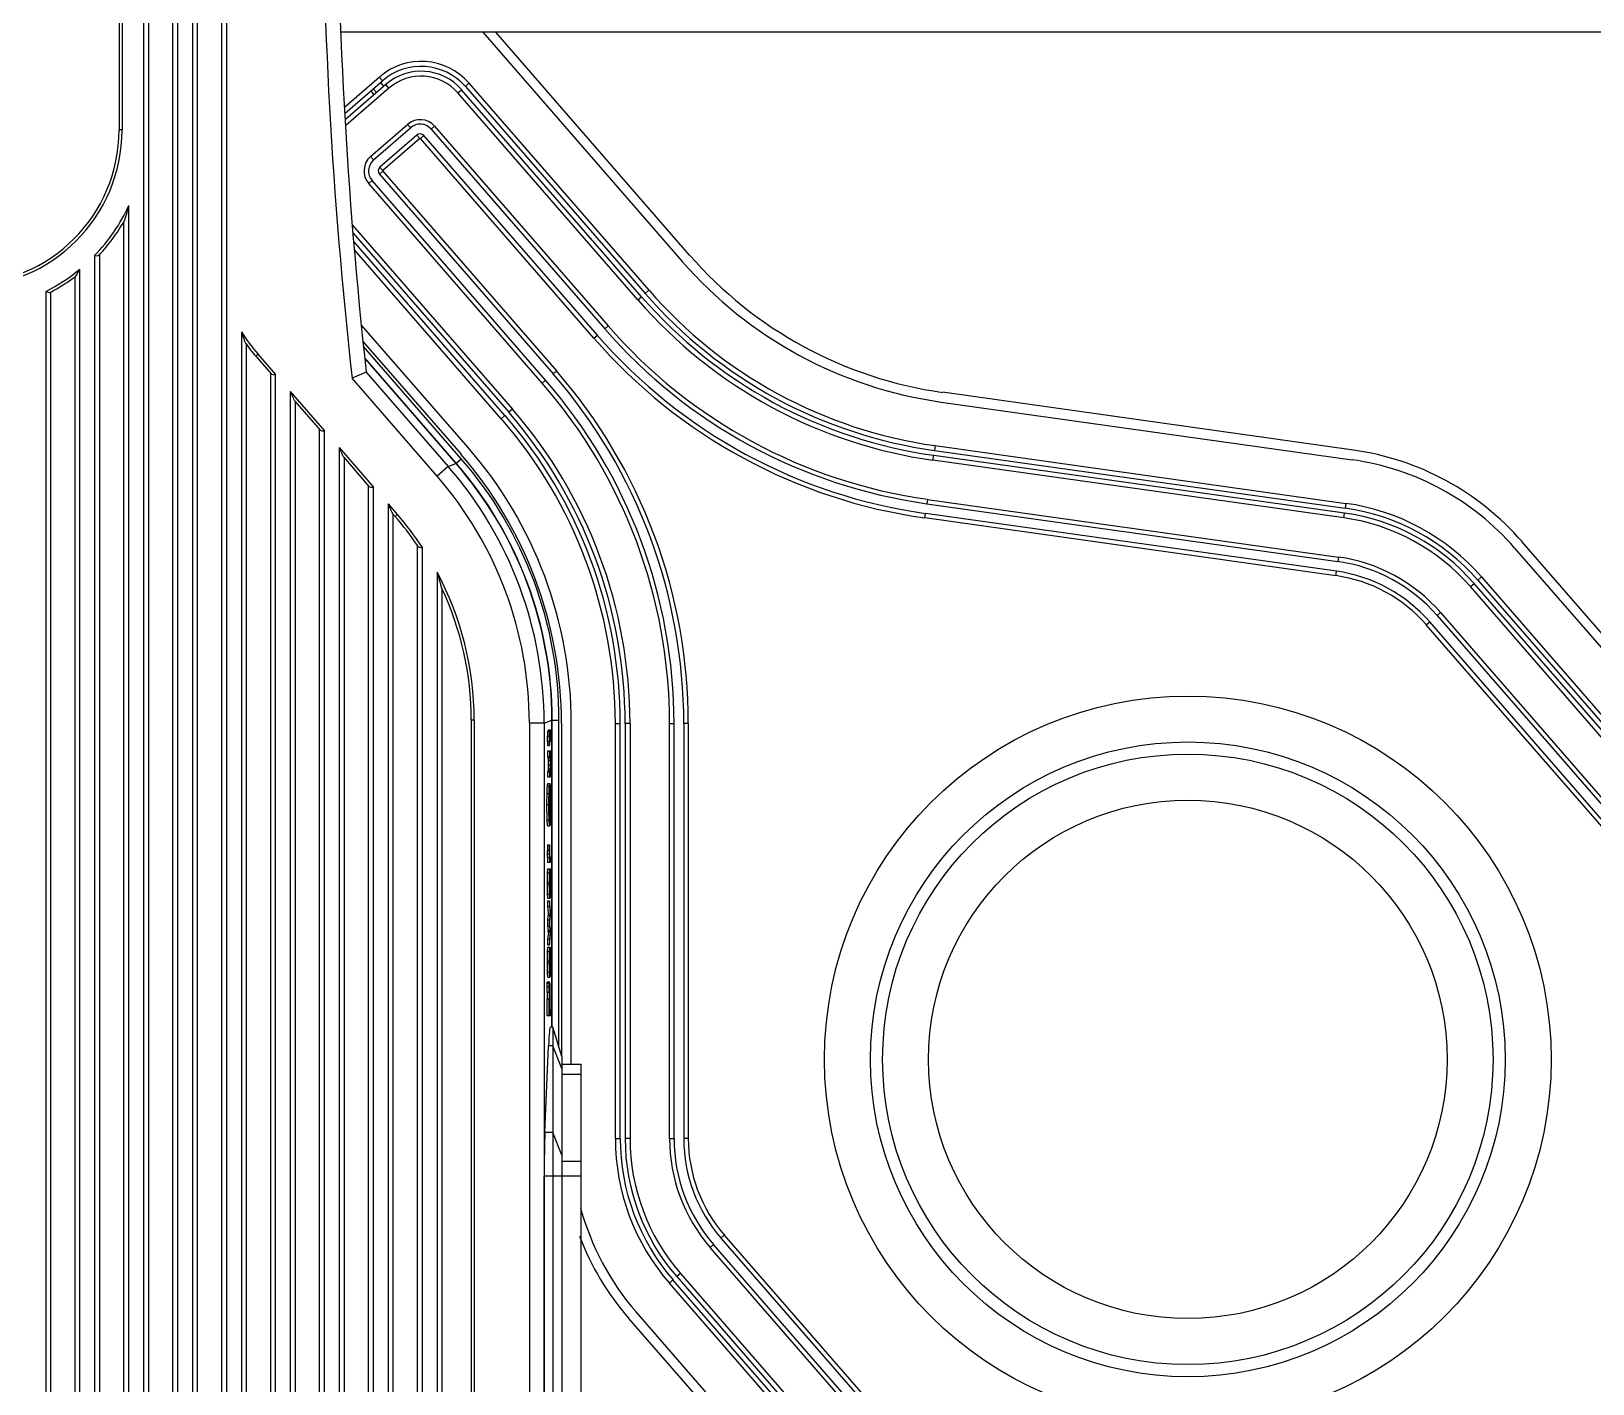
# Model space of a CAD drawing. Header units: millimetres. Extents: x -1070 to 42146, y 1440 to 12921.
# Drawn here: x 31932.6 to 32092.3, y 5170 to 5308.3 of the extents above; entities that cross this region are included whole.
import ezdxf

# ---------------------------------------------------------------- set-up
doc = ezdxf.new("R2010")
doc.units = ezdxf.units.MM
for name, color, linetype in [('DW-PLUS-PEIDIANHE实线CONTINUOUS', 7, 'Continuous'), ('DW-PLUS-XIANGTI实线CONTINUOUS', 7, 'Continuous'), ('MOUZU_COVER实线CONTINUOUS', 7, 'Continuous'), ('POWER-M_2实线CONTINUOUS', 7, 'Continuous')]:
    doc.layers.add(name, color=color, linetype=linetype)

# ---------------------------------------------------------------- blocks, each defined once
blk = doc.blocks.new('HJRTY45UYJDFGD')
at = {"layer": 'DW-PLUS-PEIDIANHE实线CONTINUOUS', "color": 251}
for p, q in [((18.25, 798.72), (18.25, 201.08)), ((18.75, 798.13), (18.75, 201.67)), ((21.25, 202.71), (21.25, 797.09)), ((21.75, 202.54), (21.75, 797.26)), ((23.25, 796.54), (23.25, 203.26)), ((23.75, 795.88), (23.75, 203.92)), ((26.25, 205.3), (26.25, 794.5)), ((26.75, 205.18), (26.75, 794.62)), ((15.75, 529.9), (15.75, 469.9)), ((16.05, 529.9), (16.05, 469.9)), ((16.05, 469.9), (15.75, 469.9)), ((16.75, 200.54), (16.75, 462.16)), ((16.25, 200.77), (16.25, 460.55)), ((13.25, 457.06), (13.25, 199.49)), ((13.75, 457.15), (13.75, 200.01)), ((11.75, 199.11), (11.75, 455.68)), ((8.25, 453.4), (8.25, 198.43)), ((11.25, 199.39), (11.25, 454.9)), ((8.75, 453.32), (8.75, 198.9)), ((28.25, 449.28), (28.25, 206.11)), ((28.75, 448), (28.75, 206.87)), ((29.95, 446.97), (29.73, 446.78)), ((29.95, 446.97), (31.75, 444.9)), ((29.73, 446.78), (31.29, 444.97)), ((40.86, 446.54), (50.19, 435.8)), ((31.25, 208.65), (31.25, 445.02)), ((31.75, 208.58), (31.75, 444.9)), ((41.01, 445.15), (39.57, 444.52)), ((48.26, 434.52), (39.57, 444.52)), ((41.01, 445.15), (49.39, 435.5)), ((33.25, 443.18), (36.75, 439.15)), ((33.25, 443.18), (33.25, 209.78)), ((33.71, 442.19), (36.29, 439.22)), ((33.75, 442.15), (33.75, 210.67)), ((36.25, 212.97), (36.25, 439.27)), ((36.75, 212.97), (36.75, 439.15)), ((38.25, 437.43), (41.75, 433.4)), ((38.25, 437.43), (38.25, 214.53)), ((38.71, 436.44), (41.29, 433.47)), ((38.75, 436.39), (38.75, 215.6)), ((49.39, 435.5), (50.19, 435.8)), ((49.39, 435.5), (48.26, 434.52)), ((41.25, 218.65), (41.25, 433.52)), ((41.75, 218.75), (41.75, 433.4)), ((43.25, 431.67), (44.19, 430.59)), ((43.25, 431.67), (43.25, 220.88)), ((43.71, 430.69), (43.97, 430.39)), ((43.75, 430.64), (43.75, 222.26)), ((44.19, 430.59), (43.97, 430.39)), ((46.25, 226.68), (46.25, 427.43)), ((46.75, 226.96), (46.75, 427.22)), ((48.25, 424.71), (48.25, 230.32)), ((48.75, 423.04), (48.75, 232.54)), ((52.05, 409.58), (51.75, 409.58)), ((51.75, 409.58), (51.75, 249.9)), ((52.05, 409.58), (52.05, 249.86)), ((59.19, 409.28), (57.7, 409.28)), ((57.7, 409.28), (57.7, 289.9)), ((59.19, 409.28), (60, 409.58)), ((59.19, 409.28), (59.19, 289.9)), ((60, 378.2), (60, 409.6)), ((59.5, 407.93), (59.74, 407.93)), ((59.5, 407.93), (59.51, 407.38)), ((59.51, 407.38), (59.74, 407.38)), ((59.54, 408.49), (59.83, 408.49)), ((59.54, 408.49), (59.54, 407.93)), ((59.54, 407.38), (59.54, 406.98)), ((59.65, 408.57), (59.63, 408.49)), ((59.65, 408.57), (59.85, 408.57)), ((59.7, 407.93), (59.71, 407.38)), ((59.74, 408.49), (59.74, 407.93)), ((59.74, 407.38), (59.74, 406.98)), ((59.75, 407.93), (59.75, 408.49)), ((59.75, 408.24), (59.83, 408.24)), ((59.75, 408.05), (59.83, 408.05)), ((59.75, 407.96), (59.83, 407.96)), ((59.82, 407.93), (59.75, 407.93)), ((59.75, 407.38), (59.82, 407.38)), ((59.75, 406.98), (59.75, 407.38)), ((59.85, 408.57), (59.83, 408.49)), ((59.83, 407.96), (59.83, 407.98)), ((59.54, 406.98), (59.75, 406.98)), ((59.54, 406.42), (59.85, 406.42)), ((59.54, 406.42), (59.54, 405.86)), ((59.54, 405.86), (59.8, 405.86)), ((59.62, 405.77), (59.82, 405.77)), ((59.63, 405.46), (59.83, 405.46)), ((59.74, 406.42), (59.74, 405.86)), ((59.83, 405.92), (59.85, 405.92)), ((59.85, 405.92), (59.85, 406.42)), ((59.54, 404.32), (59.8, 404.32)), ((59.54, 404.32), (59.54, 403.77)), ((59.62, 404.36), (59.82, 404.36)), ((59.63, 404.58), (59.83, 404.58)), ((59.64, 405), (59.84, 405)), ((59.74, 404.32), (59.74, 403.77)), ((59.85, 404.35), (59.85, 404.32)), ((59.53, 402.82), (59.73, 402.82)), ((59.54, 403.77), (59.81, 403.77)), ((59.57, 403.09), (59.77, 403.09)), ((59.49, 400.94), (59.69, 400.94)), ((59.5, 402.06), (59.7, 402.06)), ((59.71, 400.93), (59.84, 400.93)), ((59.73, 402.04), (59.82, 402.04)), ((59.84, 402.04), (59.84, 402.03)), ((59.51, 399.39), (59.71, 399.39)), ((59.72, 399.83), (59.82, 399.83)), ((59.83, 399.39), (59.83, 399.36)), ((59.57, 398.78), (59.77, 398.78)), ((59.53, 396.25), (59.73, 396.25)), ((59.54, 396.82), (59.74, 396.82)), ((59.54, 395.9), (59.74, 395.9)), ((59.76, 396.63), (59.74, 396.82)), ((59.54, 395.55), (59.75, 395.55)), ((59.54, 395.55), (59.54, 395.05)), ((59.54, 395.05), (59.85, 395.05)), ((59.59, 394.38), (59.79, 394.38)), ((59.74, 395.55), (59.74, 395.05)), ((59.85, 395.6), (59.79, 395.6)), ((59.79, 394.36), (59.82, 394.36)), ((59.8, 391.95), (59.8, 394.38)), ((59.82, 394.36), (59.81, 393.79)), ((59.85, 395.05), (59.85, 395.6)), ((59.53, 392.9), (59.73, 392.9)), ((59.55, 393.96), (59.75, 393.96)), ((59.78, 393.8), (59.78, 391.98)), ((59.8, 393.79), (59.81, 393.79)), ((59.8, 393.45), (59.83, 393.45)), ((59.8, 392.93), (59.84, 392.93)), ((59.54, 391.1), (59.74, 391.1)), ((59.54, 391.1), (59.54, 390.56)), ((59.55, 391.8), (59.75, 391.8)), ((59.59, 391.37), (59.79, 391.37)), ((59.74, 391.1), (59.74, 390.56)), ((59.85, 390.08), (59.74, 391.1)), ((59.8, 392.25), (59.83, 392.25)), ((59.54, 390.56), (59.74, 390.56)), ((59.54, 390.56), (59.62, 389.81)), ((59.62, 389.81), (59.54, 389.16)), ((59.6, 389.65), (59.8, 389.65)), ((59.62, 389.81), (59.82, 389.81)), ((59.74, 390.56), (59.82, 389.81)), ((59.82, 389.81), (59.74, 389.16)), ((59.78, 388.98), (59.85, 389.5)), ((59.85, 389.5), (59.85, 390.08)), ((59.54, 389.16), (59.74, 389.16)), ((59.54, 389.16), (59.54, 388.59)), ((59.54, 388.59), (59.74, 388.59)), ((59.54, 388.59), (59.6, 388.07)), ((59.63, 387.91), (59.54, 387.19)), ((59.6, 388.07), (59.8, 388.07)), ((59.63, 387.91), (59.83, 387.91)), ((59.74, 389.16), (59.74, 388.59)), ((59.74, 388.59), (59.8, 388.07)), ((59.83, 387.91), (59.74, 387.19)), ((59.76, 388.86), (59.78, 388.98)), ((59.85, 388.2), (59.76, 388.86)), ((59.85, 387.62), (59.85, 388.2)), ((59.54, 387.19), (59.74, 387.19)), ((59.54, 387.19), (59.54, 386.62)), ((59.54, 386.62), (59.74, 386.62)), ((59.59, 386.37), (59.79, 386.37)), ((59.74, 386.62), (59.85, 387.62)), ((59.74, 387.19), (59.74, 386.62)), ((59.53, 384.85), (59.73, 384.85)), ((59.55, 385.94), (59.75, 385.94)), ((59.75, 384.85), (59.84, 384.85)), ((59.76, 385.53), (59.83, 385.53)), ((59.55, 383.82), (59.75, 383.82)), ((59.59, 383.32), (59.79, 383.32)), ((59.76, 384.16), (59.83, 384.16)), ((59.5, 382.34), (59.7, 382.34)), ((59.5, 381.78), (59.7, 381.78)), ((59.52, 382.7), (59.72, 382.7)), ((59.54, 382.83), (59.74, 382.83)), ((59.72, 381.98), (59.76, 381.98)), ((59.49, 381.1), (59.69, 381.1)), ((59.49, 381.1), (59.49, 379.4)), ((59.69, 381.1), (59.69, 379.4)), ((59.71, 381.16), (59.77, 381.16)), ((59.71, 380), (59.71, 381.15)), ((59.77, 380), (59.71, 380)), ((59.77, 381.16), (59.77, 380)), ((59.79, 380), (59.79, 381.15)), ((59.85, 380), (59.79, 380)), ((59.85, 379.4), (59.85, 380)), ((59.49, 379.4), (59.85, 379.4)), ((60.1, 378.2), (59.84, 378.2)), ((61, 375.2), (60.1, 378.2)), ((60.1, 378.2), (60.1, 321.6)), ((59.28, 367.43), (59.66, 376.29)), ((60.1, 376.29), (59.66, 376.29)), ((61, 373.98), (60.1, 376.29)), ((61, 375.2), (61, 324.6)), ((60.1, 367.43), (59.28, 367.43)), ((61, 365.12), (60.1, 367.43)), ((61, 362.96), (59.21, 362.96)), ((59.21, 336.84), (59.21, 362.96))]:
    blk.add_line(p, q, dxfattribs=at)
for centre, radius, start, end in [((538, 499.9), 501.5, 173.6596, 186.3404), ((538, 499.9), 500, 173.7134, 186.2866), ((0, 469.9), 16.05, 180, 0), ((0, 469.9), 15.75, 180, 0), ((0, 469.9), 18.45, 315.9025, 335.2111), ((0, 469.9), 18.75, 316.9793, 330.3302), ((0, 469.9), 18.45, 296.5613, 309.5578), ((0, 469.9), 18.75, 297.674, 307.0295), ((43.52, 458.76), 17.97, 211.847, 220.9926), ((43.49, 458.74), 18.24, 215.8608, 221.0003), ((19.22, 409.28), 38.47, 359.9991, 41.0009), ((19.22, 409.28), 39.98, 0.0002, 40.9998), ((20.01, 409.57), 31.74, 34.2385, 40.9951), ((19.99, 409.55), 32.07, 33.4374, 40.9914), ((19.96, 409.53), 31.8, 34.1112, 34.2415), ((20.03, 409.58), 32.02, 359.9993, 28.1954), ((20.05, 409.6), 31.69, 25.0999, 25.2892), ((20.03, 409.58), 31.72, 359.9986, 25.1067), ((14, 408.22), 45.83, 0.0257, 0.3289), ((-8.95, 408.08), 68.8, 0.0616, 0.4092), ((20.1, 408.14), 39.75, 359.6291, 0.01), ((43.37, 407.99), 16.48, 358.9429, 359.6461), ((36.11, 405.01), 23.53, 359.9754, 1.1106), ((50.29, 405.44), 9.56, 2.5653, 2.8861), ((36.31, 405.01), 23.53, 359.9754, 1.1106), ((31.42, 404.95), 28.43, 0.0871, 1.0344), ((17.99, 404.89), 41.86, 359.9988, 0.1505), ((23.45, 404.88), 36.4, 359.1655, 0.016), ((4.28, 400.99), 55.57, 359.9425, 1.0692), ((86.02, 396.25), 26.49, 178.7585, 179.987), ((86.22, 396.25), 26.49, 178.7585, 179.987), ((79.39, 396.22), 19.64, 178.8178, 180), ((35.9, 385.18), 23.95, 1.0902, 1.4931), ((20.33, 384.89), 39.52, 359.9384, 1.0776), ((43.72, 384.32), 16.13, 357.9302, 358.3204), ((201.46, 381.13), 141.96, 179.7379, 180.0142), ((201.66, 381.13), 141.96, 179.7379, 180.0142)]:
    blk.add_arc(centre, radius, start, end, dxfattribs=at)
for centre, major_axis, ratio, start_param, end_param in [((19.98, 409.56), (37.49, 14.02), 0.999306, -0.35698, 0.357565), ((59.84, 369.9), (0, 8.3), 0.034921, 0.000009, 0.691684), ((59.41, 362.96), (0, 5.8), 0.034921, 0.691684, 1.570796)]:
    blk.add_ellipse(centre, major_axis=major_axis, ratio=ratio, start_param=start_param, end_param=end_param, dxfattribs=at)
for points, knots in [([(16.29, 460.62), (16.32, 460.67), (16.36, 460.79), (16.44, 461.03), (16.54, 461.36), (16.65, 461.76), (16.72, 462.03), (16.75, 462.16)], [0, 0, 0, 0, 0.108185, 0.230727, 0.484511, 0.741784, 1, 1, 1, 1]), ([(13.25, 457.06), (13.34, 457.05), (13.49, 457.04), (13.66, 457.06), (13.71, 457.11)], [0, 0, 0, 0, 0.592483, 1, 1, 1, 1]), ([(11.29, 454.93), (11.31, 454.95), (11.35, 454.99), (11.42, 455.1), (11.52, 455.26), (11.64, 455.47), (11.71, 455.61), (11.75, 455.68)], [0, 0, 0, 0, 0.087932, 0.201837, 0.457411, 0.726575, 1, 1, 1, 1]), ([(8.25, 453.4), (8.34, 453.36), (8.46, 453.32), (8.62, 453.28), (8.68, 453.28), (8.71, 453.29)], [0, 0, 0, 0, 0.596257, 0.833656, 1, 1, 1, 1]), ([(28.25, 449.28), (28.29, 449.17), (28.36, 448.95), (28.47, 448.64), (28.56, 448.37), (28.64, 448.18), (28.68, 448.09), (28.71, 448.06)], [0, 0, 0, 0, 0.261851, 0.522121, 0.776844, 0.897639, 1, 1, 1, 1]), ([(31.29, 444.97), (31.33, 444.93), (31.51, 444.89), (31.66, 444.9), (31.75, 444.9)], [0, 0, 0, 0, 0.409858, 1, 1, 1, 1]), ([(41.01, 445.15), (41.01, 445.15), (41.01, 445.15), (41.01, 445.15), (41.01, 445.15)], [0, 0, 0, 0, 0.584261, 1, 1, 1, 1]), ([(33.25, 443.18), (33.29, 443.09), (33.36, 442.91), (33.48, 442.65), (33.57, 442.44), (33.65, 442.29), (33.69, 442.22), (33.71, 442.19)], [0, 0, 0, 0, 0.265887, 0.529164, 0.784185, 0.902737, 1, 1, 1, 1]), ([(36.29, 439.22), (36.33, 439.17), (36.51, 439.14), (36.66, 439.15), (36.75, 439.15)], [0, 0, 0, 0, 0.409858, 1, 1, 1, 1]), ([(38.25, 437.43), (38.29, 437.34), (38.36, 437.16), (38.48, 436.9), (38.57, 436.69), (38.65, 436.54), (38.69, 436.47), (38.71, 436.44)], [0, 0, 0, 0, 0.265887, 0.529164, 0.784185, 0.902737, 1, 1, 1, 1]), ([(41.29, 433.47), (41.33, 433.42), (41.51, 433.39), (41.66, 433.4), (41.75, 433.4)], [0, 0, 0, 0, 0.409858, 1, 1, 1, 1]), ([(43.25, 431.67), (43.29, 431.59), (43.36, 431.41), (43.48, 431.15), (43.57, 430.94), (43.65, 430.79), (43.69, 430.72), (43.71, 430.69)], [0, 0, 0, 0, 0.265887, 0.529164, 0.784185, 0.902737, 1, 1, 1, 1]), ([(46.29, 427.37), (46.33, 427.31), (46.5, 427.24), (46.66, 427.23), (46.75, 427.22)], [0, 0, 0, 0, 0.419798, 1, 1, 1, 1]), ([(48.25, 424.71), (48.33, 424.44), (48.44, 424.04), (48.57, 423.57), (48.65, 423.31), (48.68, 423.19), (48.71, 423.13)], [0, 0, 0, 0, 0.51334, 0.766134, 0.888872, 1, 1, 1, 1]), ([(59.82, 407.93), (59.82, 407.93), (59.83, 407.95), (59.83, 407.95), (59.83, 407.96)], [0, 0, 0, 0, 0.582765, 1, 1, 1, 1]), ([(59.84, 407.45), (59.84, 407.43), (59.84, 407.41), (59.82, 407.38), (59.82, 407.38)], [0, 0, 0, 0, 0.70464, 1, 1, 1, 1]), ([(59.83, 408.05), (59.83, 408.07), (59.83, 408.13), (59.83, 408.19), (59.83, 408.24)], [0, 0, 0, 0, 0.206475, 1, 1, 1, 1]), ([(59.83, 407.98), (59.83, 407.99), (59.83, 408.01), (59.83, 408.03), (59.83, 408.05)], [0, 0, 0, 0, 0.209459, 1, 1, 1, 1]), ([(59.85, 407.68), (59.85, 407.66), (59.85, 407.58), (59.84, 407.5), (59.84, 407.45)], [0, 0, 0, 0, 0.328395, 1, 1, 1, 1]), ([(59.62, 405.77), (59.62, 405.8), (59.62, 405.82), (59.61, 405.86), (59.6, 405.86)], [0, 0, 0, 0, 0.77255, 1, 1, 1, 1]), ([(59.63, 405.46), (59.63, 405.5), (59.63, 405.6), (59.63, 405.7), (59.62, 405.77)], [0, 0, 0, 0, 0.322669, 1, 1, 1, 1]), ([(59.82, 405.77), (59.82, 405.8), (59.82, 405.82), (59.81, 405.86), (59.8, 405.86)], [0, 0, 0, 0, 0.77255, 1, 1, 1, 1]), ([(59.83, 405.46), (59.83, 405.5), (59.83, 405.6), (59.83, 405.7), (59.82, 405.77)], [0, 0, 0, 0, 0.322669, 1, 1, 1, 1]), ([(59.84, 405.87), (59.84, 405.84), (59.84, 405.7), (59.85, 405.57), (59.85, 405.47)], [0, 0, 0, 0, 0.233034, 1, 1, 1, 1]), ([(59.62, 404.39), (59.63, 404.4), (59.63, 404.47), (59.63, 404.53), (59.63, 404.58)], [0, 0, 0, 0, 0.183355, 1, 1, 1, 1]), ([(59.62, 404.34), (59.62, 404.35), (59.62, 404.35), (59.62, 404.36), (59.62, 404.36)], [0, 0, 0, 0, 0.44064, 1, 1, 1, 1]), ([(59.63, 404.58), (59.63, 404.61), (59.64, 404.75), (59.64, 404.89), (59.64, 405)], [0, 0, 0, 0, 0.209658, 1, 1, 1, 1]), ([(59.8, 404.33), (59.81, 404.33), (59.82, 404.34), (59.82, 404.35), (59.82, 404.36)], [0, 0, 0, 0, 0.603312, 1, 1, 1, 1]), ([(59.8, 404.32), (59.8, 404.32), (59.8, 404.32), (59.8, 404.33), (59.8, 404.33)], [0, 0, 0, 0, 0.512365, 1, 1, 1, 1]), ([(59.82, 404.39), (59.82, 404.4), (59.83, 404.47), (59.83, 404.53), (59.83, 404.58)], [0, 0, 0, 0, 0.183355, 1, 1, 1, 1]), ([(59.83, 404.58), (59.83, 404.61), (59.84, 404.75), (59.84, 404.89), (59.84, 405)], [0, 0, 0, 0, 0.209658, 1, 1, 1, 1]), ([(59.84, 403.98), (59.84, 403.96), (59.84, 403.9), (59.83, 403.84), (59.83, 403.8)], [0, 0, 0, 0, 0.313273, 1, 1, 1, 1]), ([(59.85, 404.32), (59.85, 404.29), (59.85, 404.17), (59.84, 404.06), (59.84, 403.98)], [0, 0, 0, 0, 0.289484, 1, 1, 1, 1]), ([(59.5, 402.06), (59.5, 402.14), (59.51, 402.39), (59.52, 402.65), (59.53, 402.82)], [0, 0, 0, 0, 0.305093, 1, 1, 1, 1]), ([(59.53, 402.82), (59.53, 402.86), (59.54, 402.92), (59.55, 403.01), (59.56, 403.06), (59.57, 403.09), (59.57, 403.09)], [0, 0, 0, 0, 0.4112, 0.723992, 0.92132, 1, 1, 1, 1]), ([(59.7, 402.06), (59.7, 402.14), (59.71, 402.39), (59.72, 402.65), (59.73, 402.82)], [0, 0, 0, 0, 0.305093, 1, 1, 1, 1]), ([(59.74, 402.29), (59.74, 402.25), (59.72, 402.07), (59.72, 401.89), (59.72, 401.74)], [0, 0, 0, 0, 0.193206, 1, 1, 1, 1]), ([(59.73, 402.82), (59.73, 402.86), (59.74, 402.92), (59.75, 403.01), (59.76, 403.06), (59.77, 403.09), (59.77, 403.09)], [0, 0, 0, 0, 0.4112, 0.723992, 0.92132, 1, 1, 1, 1]), ([(59.77, 402.47), (59.77, 402.47), (59.76, 402.45), (59.75, 402.42), (59.74, 402.36), (59.74, 402.31), (59.74, 402.29)], [0, 0, 0, 0, 0.084, 0.285254, 0.598262, 1, 1, 1, 1]), ([(59.77, 403.09), (59.78, 403.09), (59.79, 403.05), (59.8, 403.01), (59.81, 402.92), (59.81, 402.85), (59.82, 402.81)], [0, 0, 0, 0, 0.079506, 0.279117, 0.593214, 1, 1, 1, 1]), ([(59.82, 402.04), (59.82, 402.11), (59.81, 402.22), (59.8, 402.36), (59.79, 402.43), (59.78, 402.47), (59.77, 402.47)], [0, 0, 0, 0, 0.459452, 0.765106, 0.936919, 1, 1, 1, 1]), ([(59.83, 403.8), (59.82, 403.8), (59.82, 403.79), (59.81, 403.77), (59.81, 403.77)], [0, 0, 0, 0, 0.457324, 1, 1, 1, 1]), ([(59.82, 402.81), (59.82, 402.79), (59.82, 402.68), (59.83, 402.57), (59.83, 402.48)], [0, 0, 0, 0, 0.216599, 1, 1, 1, 1]), ([(59.83, 402.48), (59.83, 402.44), (59.84, 402.3), (59.84, 402.15), (59.84, 402.04)], [0, 0, 0, 0, 0.232619, 1, 1, 1, 1]), ([(59.49, 400.94), (59.49, 401.04), (59.49, 401.42), (59.5, 401.79), (59.5, 402.06)], [0, 0, 0, 0, 0.273053, 1, 1, 1, 1]), ([(59.51, 399.39), (59.51, 399.49), (59.49, 400.01), (59.49, 400.52), (59.49, 400.94)], [0, 0, 0, 0, 0.19873, 1, 1, 1, 1]), ([(59.69, 400.94), (59.69, 401.04), (59.69, 401.42), (59.7, 401.79), (59.7, 402.06)], [0, 0, 0, 0, 0.273053, 1, 1, 1, 1]), ([(59.71, 399.39), (59.71, 399.49), (59.69, 400.01), (59.69, 400.52), (59.69, 400.94)], [0, 0, 0, 0, 0.19873, 1, 1, 1, 1]), ([(59.72, 401.74), (59.72, 401.68), (59.71, 401.42), (59.71, 401.15), (59.71, 400.94)], [0, 0, 0, 0, 0.228808, 1, 1, 1, 1]), ([(59.71, 400.94), (59.71, 400.84), (59.71, 400.48), (59.72, 400.12), (59.72, 399.85)], [0, 0, 0, 0, 0.27627, 1, 1, 1, 1]), ([(59.84, 400.93), (59.84, 401.04), (59.83, 401.41), (59.83, 401.78), (59.82, 402.04)], [0, 0, 0, 0, 0.290235, 1, 1, 1, 1]), ([(59.82, 399.83), (59.82, 399.91), (59.83, 400.28), (59.84, 400.64), (59.84, 400.93)], [0, 0, 0, 0, 0.206432, 1, 1, 1, 1]), ([(59.85, 400.94), (59.85, 400.83), (59.85, 400.45), (59.85, 400.07), (59.84, 399.8)], [0, 0, 0, 0, 0.28046, 1, 1, 1, 1]), ([(59.57, 398.78), (59.56, 398.78), (59.55, 398.85), (59.54, 398.94), (59.52, 399.15), (59.52, 399.29), (59.51, 399.39)], [0, 0, 0, 0, 0.063628, 0.241546, 0.549966, 1, 1, 1, 1]), ([(59.77, 398.78), (59.76, 398.78), (59.75, 398.85), (59.74, 398.94), (59.72, 399.15), (59.72, 399.29), (59.71, 399.39)], [0, 0, 0, 0, 0.063628, 0.241546, 0.549966, 1, 1, 1, 1]), ([(59.72, 399.85), (59.73, 399.79), (59.73, 399.68), (59.74, 399.53), (59.75, 399.46), (59.76, 399.4), (59.77, 399.4)], [0, 0, 0, 0, 0.410885, 0.724052, 0.922629, 1, 1, 1, 1]), ([(59.77, 399.4), (59.78, 399.4), (59.79, 399.45), (59.8, 399.51), (59.81, 399.66), (59.82, 399.77), (59.82, 399.83)], [0, 0, 0, 0, 0.062044, 0.236252, 0.545439, 1, 1, 1, 1]), ([(59.83, 399.36), (59.83, 399.33), (59.82, 399.22), (59.82, 399.12), (59.81, 399.04)], [0, 0, 0, 0, 0.288458, 1, 1, 1, 1]), ([(59.84, 399.8), (59.84, 399.76), (59.84, 399.63), (59.83, 399.49), (59.83, 399.39)], [0, 0, 0, 0, 0.268604, 1, 1, 1, 1]), ([(59.81, 399.04), (59.81, 399), (59.81, 398.94), (59.8, 398.86), (59.79, 398.81), (59.78, 398.78), (59.77, 398.78)], [0, 0, 0, 0, 0.428242, 0.739703, 0.928345, 1, 1, 1, 1]), ([(59.54, 395.9), (59.54, 395.92), (59.54, 396.04), (59.53, 396.16), (59.53, 396.25)], [0, 0, 0, 0, 0.233887, 1, 1, 1, 1]), ([(59.55, 395.55), (59.55, 395.57), (59.55, 395.69), (59.54, 395.81), (59.54, 395.9)], [0, 0, 0, 0, 0.240666, 1, 1, 1, 1]), ([(59.74, 395.9), (59.74, 395.92), (59.74, 396.04), (59.73, 396.16), (59.73, 396.25)], [0, 0, 0, 0, 0.233887, 1, 1, 1, 1]), ([(59.75, 395.55), (59.75, 395.57), (59.75, 395.69), (59.74, 395.81), (59.74, 395.9)], [0, 0, 0, 0, 0.240666, 1, 1, 1, 1]), ([(59.75, 396.22), (59.75, 396.2), (59.75, 396.09), (59.76, 395.98), (59.76, 395.9)], [0, 0, 0, 0, 0.267789, 1, 1, 1, 1]), ([(59.76, 395.9), (59.76, 395.88), (59.76, 395.81), (59.76, 395.74), (59.77, 395.69)], [0, 0, 0, 0, 0.336653, 1, 1, 1, 1]), ([(59.55, 393.96), (59.55, 394.03), (59.56, 394.13), (59.57, 394.27), (59.58, 394.33), (59.58, 394.38), (59.59, 394.38)], [0, 0, 0, 0, 0.457907, 0.76502, 0.937591, 1, 1, 1, 1]), ([(59.75, 393.96), (59.75, 394.03), (59.76, 394.13), (59.77, 394.27), (59.78, 394.33), (59.78, 394.38), (59.79, 394.38)], [0, 0, 0, 0, 0.457907, 0.76502, 0.937591, 1, 1, 1, 1]), ([(59.77, 395.69), (59.77, 395.67), (59.78, 395.65), (59.78, 395.6), (59.79, 395.6)], [0, 0, 0, 0, 0.716424, 1, 1, 1, 1]), ([(59.82, 394.36), (59.82, 394.33), (59.84, 394.17), (59.84, 394), (59.84, 393.86)], [0, 0, 0, 0, 0.169468, 1, 1, 1, 1]), ([(59.53, 392.9), (59.53, 393), (59.54, 393.36), (59.54, 393.71), (59.55, 393.96)], [0, 0, 0, 0, 0.29242, 1, 1, 1, 1]), ([(59.55, 391.8), (59.55, 391.87), (59.54, 392.24), (59.53, 392.6), (59.53, 392.9)], [0, 0, 0, 0, 0.200997, 1, 1, 1, 1]), ([(59.73, 392.9), (59.73, 393), (59.74, 393.36), (59.74, 393.71), (59.75, 393.96)], [0, 0, 0, 0, 0.29242, 1, 1, 1, 1]), ([(59.75, 391.8), (59.75, 391.87), (59.74, 392.24), (59.73, 392.6), (59.73, 392.9)], [0, 0, 0, 0, 0.200997, 1, 1, 1, 1]), ([(59.76, 393.59), (59.76, 393.54), (59.75, 393.31), (59.75, 393.08), (59.75, 392.9)], [0, 0, 0, 0, 0.206289, 1, 1, 1, 1]), ([(59.75, 392.9), (59.75, 392.84), (59.75, 392.63), (59.75, 392.41), (59.76, 392.26)], [0, 0, 0, 0, 0.286103, 1, 1, 1, 1]), ([(59.78, 393.8), (59.78, 393.78), (59.77, 393.71), (59.76, 393.64), (59.76, 393.59)], [0, 0, 0, 0, 0.298163, 1, 1, 1, 1]), ([(59.83, 393.45), (59.83, 393.49), (59.83, 393.6), (59.82, 393.71), (59.81, 393.79)], [0, 0, 0, 0, 0.329711, 1, 1, 1, 1]), ([(59.84, 392.93), (59.84, 392.98), (59.84, 393.15), (59.83, 393.33), (59.83, 393.45)], [0, 0, 0, 0, 0.282646, 1, 1, 1, 1]), ([(59.83, 392.25), (59.83, 392.3), (59.84, 392.52), (59.84, 392.75), (59.84, 392.93)], [0, 0, 0, 0, 0.210483, 1, 1, 1, 1]), ([(59.84, 393.86), (59.85, 393.79), (59.85, 393.48), (59.85, 393.17), (59.85, 392.93)], [0, 0, 0, 0, 0.228936, 1, 1, 1, 1]), ([(59.85, 392.93), (59.85, 392.82), (59.85, 392.44), (59.85, 392.06), (59.84, 391.79)], [0, 0, 0, 0, 0.289439, 1, 1, 1, 1]), ([(59.59, 391.37), (59.59, 391.37), (59.58, 391.42), (59.57, 391.48), (59.56, 391.63), (59.55, 391.73), (59.55, 391.8)], [0, 0, 0, 0, 0.062272, 0.234896, 0.542075, 1, 1, 1, 1]), ([(59.79, 391.37), (59.79, 391.37), (59.78, 391.42), (59.77, 391.48), (59.76, 391.63), (59.75, 391.73), (59.75, 391.8)], [0, 0, 0, 0, 0.062272, 0.234896, 0.542075, 1, 1, 1, 1]), ([(59.76, 392.26), (59.76, 392.2), (59.77, 392.1), (59.77, 392), (59.78, 391.98)], [0, 0, 0, 0, 0.699412, 1, 1, 1, 1]), ([(59.84, 391.79), (59.84, 391.73), (59.83, 391.62), (59.82, 391.48), (59.81, 391.42), (59.8, 391.37), (59.79, 391.37)], [0, 0, 0, 0, 0.456364, 0.764386, 0.937812, 1, 1, 1, 1]), ([(59.8, 391.95), (59.81, 391.97), (59.81, 392.08), (59.82, 392.17), (59.83, 392.25)], [0, 0, 0, 0, 0.26697, 1, 1, 1, 1]), ([(59.63, 387.91), (59.63, 387.91), (59.62, 387.97), (59.61, 388.02), (59.6, 388.07)], [0, 0, 0, 0, 0.083194, 1, 1, 1, 1]), ([(59.55, 385.94), (59.55, 386.01), (59.56, 386.11), (59.57, 386.26), (59.58, 386.32), (59.58, 386.37), (59.59, 386.37)], [0, 0, 0, 0, 0.450834, 0.760816, 0.93731, 1, 1, 1, 1]), ([(59.75, 385.94), (59.75, 386.01), (59.76, 386.11), (59.77, 386.26), (59.78, 386.32), (59.78, 386.37), (59.79, 386.37)], [0, 0, 0, 0, 0.450834, 0.760816, 0.93731, 1, 1, 1, 1]), ([(59.79, 386.37), (59.8, 386.37), (59.81, 386.35), (59.82, 386.29), (59.82, 386.23), (59.83, 386.18)], [0, 0, 0, 0, 0.07067, 0.232194, 1, 1, 1, 1]), ([(59.53, 384.85), (59.53, 384.95), (59.54, 385.32), (59.54, 385.68), (59.55, 385.94)], [0, 0, 0, 0, 0.292365, 1, 1, 1, 1]), ([(59.55, 383.82), (59.54, 383.89), (59.54, 384.23), (59.53, 384.58), (59.53, 384.85)], [0, 0, 0, 0, 0.209622, 1, 1, 1, 1]), ([(59.73, 384.85), (59.73, 384.95), (59.74, 385.32), (59.74, 385.68), (59.75, 385.94)], [0, 0, 0, 0, 0.292365, 1, 1, 1, 1]), ([(59.75, 383.82), (59.74, 383.89), (59.74, 384.23), (59.73, 384.58), (59.73, 384.85)], [0, 0, 0, 0, 0.209622, 1, 1, 1, 1]), ([(59.76, 385.53), (59.76, 385.48), (59.75, 385.25), (59.75, 385.02), (59.75, 384.85)], [0, 0, 0, 0, 0.212516, 1, 1, 1, 1]), ([(59.75, 384.85), (59.75, 384.78), (59.75, 384.55), (59.75, 384.32), (59.76, 384.16)], [0, 0, 0, 0, 0.285909, 1, 1, 1, 1]), ([(59.79, 385.8), (59.79, 385.8), (59.78, 385.78), (59.77, 385.73), (59.77, 385.64), (59.76, 385.57), (59.76, 385.53)], [0, 0, 0, 0, 0.060474, 0.223489, 0.525988, 1, 1, 1, 1]), ([(59.83, 385.53), (59.82, 385.57), (59.82, 385.64), (59.81, 385.74), (59.81, 385.78), (59.8, 385.8), (59.79, 385.8)], [0, 0, 0, 0, 0.479204, 0.776664, 0.937807, 1, 1, 1, 1]), ([(59.83, 386.18), (59.83, 386.16), (59.84, 386.03), (59.84, 385.9), (59.84, 385.8)], [0, 0, 0, 0, 0.199919, 1, 1, 1, 1]), ([(59.84, 384.85), (59.84, 384.91), (59.84, 385.14), (59.83, 385.37), (59.83, 385.53)], [0, 0, 0, 0, 0.283479, 1, 1, 1, 1]), ([(59.83, 384.16), (59.83, 384.2), (59.84, 384.43), (59.84, 384.66), (59.84, 384.85)], [0, 0, 0, 0, 0.208598, 1, 1, 1, 1]), ([(59.85, 384.85), (59.85, 384.75), (59.85, 384.42), (59.85, 384.08), (59.84, 383.85)], [0, 0, 0, 0, 0.28442, 1, 1, 1, 1]), ([(59.59, 383.32), (59.59, 383.32), (59.58, 383.33), (59.57, 383.38), (59.56, 383.47), (59.55, 383.63), (59.55, 383.75), (59.55, 383.82)], [0, 0, 0, 0, 0.024811, 0.080102, 0.281015, 0.589022, 1, 1, 1, 1]), ([(59.79, 383.32), (59.79, 383.32), (59.78, 383.33), (59.77, 383.38), (59.76, 383.47), (59.75, 383.63), (59.75, 383.75), (59.75, 383.82)], [0, 0, 0, 0, 0.024811, 0.080102, 0.281015, 0.589022, 1, 1, 1, 1]), ([(59.76, 384.16), (59.76, 384.11), (59.77, 384.04), (59.77, 383.95), (59.78, 383.91), (59.79, 383.88), (59.79, 383.88)], [0, 0, 0, 0, 0.477856, 0.777002, 0.938644, 1, 1, 1, 1]), ([(59.79, 383.88), (59.8, 383.88), (59.81, 383.91), (59.81, 383.95), (59.82, 384.04), (59.82, 384.11), (59.83, 384.16)], [0, 0, 0, 0, 0.060367, 0.220065, 0.519319, 1, 1, 1, 1]), ([(59.84, 383.74), (59.84, 383.67), (59.83, 383.57), (59.82, 383.43), (59.81, 383.36), (59.8, 383.32), (59.79, 383.32)], [0, 0, 0, 0, 0.459143, 0.765409, 0.937661, 1, 1, 1, 1]), ([(59.5, 382.34), (59.5, 382.37), (59.51, 382.49), (59.51, 382.61), (59.52, 382.7)], [0, 0, 0, 0, 0.285746, 1, 1, 1, 1]), ([(59.5, 381.78), (59.5, 381.84), (59.5, 382.02), (59.5, 382.21), (59.5, 382.34)], [0, 0, 0, 0, 0.294803, 1, 1, 1, 1]), ([(59.52, 382.7), (59.52, 382.73), (59.52, 382.78), (59.53, 382.82), (59.54, 382.83), (59.54, 382.83)], [0, 0, 0, 0, 0.731852, 0.924963, 1, 1, 1, 1]), ([(59.7, 382.34), (59.7, 382.37), (59.71, 382.49), (59.71, 382.61), (59.72, 382.7)], [0, 0, 0, 0, 0.285746, 1, 1, 1, 1]), ([(59.7, 381.78), (59.7, 381.84), (59.7, 382.02), (59.7, 382.21), (59.7, 382.34)], [0, 0, 0, 0, 0.294803, 1, 1, 1, 1]), ([(59.72, 382.08), (59.72, 382.05), (59.72, 381.93), (59.71, 381.8), (59.71, 381.7)], [0, 0, 0, 0, 0.206403, 1, 1, 1, 1]), ([(59.71, 381.7), (59.71, 381.67), (59.71, 381.48), (59.71, 381.3), (59.71, 381.15)], [0, 0, 0, 0, 0.179368, 1, 1, 1, 1]), ([(59.72, 382.7), (59.72, 382.73), (59.72, 382.78), (59.73, 382.82), (59.74, 382.83), (59.74, 382.83)], [0, 0, 0, 0, 0.731852, 0.924963, 1, 1, 1, 1]), ([(59.74, 382.22), (59.74, 382.22), (59.73, 382.2), (59.73, 382.18), (59.73, 382.13), (59.72, 382.1), (59.72, 382.08)], [0, 0, 0, 0, 0.070026, 0.261431, 0.576759, 1, 1, 1, 1]), ([(59.74, 382.83), (59.75, 382.83), (59.75, 382.79), (59.76, 382.73), (59.77, 382.61), (59.77, 382.52), (59.77, 382.47)], [0, 0, 0, 0, 0.068676, 0.2635, 0.582436, 1, 1, 1, 1]), ([(59.76, 381.98), (59.76, 382.02), (59.76, 382.08), (59.75, 382.16), (59.75, 382.19), (59.74, 382.22), (59.74, 382.22)], [0, 0, 0, 0, 0.454309, 0.769602, 0.943276, 1, 1, 1, 1]), ([(59.77, 381.16), (59.77, 381.25), (59.77, 381.52), (59.77, 381.79), (59.76, 381.98)], [0, 0, 0, 0, 0.325002, 1, 1, 1, 1]), ([(59.77, 382.47), (59.77, 382.45), (59.78, 382.37), (59.78, 382.29), (59.78, 382.22)], [0, 0, 0, 0, 0.209668, 1, 1, 1, 1]), ([(59.78, 382.22), (59.78, 382.15), (59.79, 381.8), (59.79, 381.44), (59.79, 381.15)], [0, 0, 0, 0, 0.193498, 1, 1, 1, 1])]:
    blk.add_open_spline(points, degree=3, knots=knots, dxfattribs=at)
for points in [[(59.62, 404.36), (59.62, 404.37), (59.62, 404.38), (59.62, 404.39)], [(59.82, 404.36), (59.82, 404.37), (59.82, 404.38), (59.82, 404.39)], [(59.83, 387.91), (59.82, 387.96), (59.81, 388.02), (59.8, 388.07)]]:
    blk.add_open_spline(points, degree=3, dxfattribs=at)
at = {"layer": 'DW-PLUS-XIANGTI实线CONTINUOUS', "color": 251}
for p, q in [((218, 479.9), (38.44, 479.9)), ((52.94, 479.9), (73.32, 456.46)), ((74.07, 457.11), (54.26, 479.9)), ((38.81, 472.23), (42.35, 475.31)), ((38.85, 471.6), (42.68, 474.93)), ((42.35, 475.31), (42.68, 474.93)), ((42.82, 474.39), (42.49, 474.77)), ((51.52, 474.67), (51.15, 474.34)), ((51.15, 474.34), (69.54, 453.18)), ((51.52, 474.67), (69.92, 453.51)), ((55.2, 440.71), (39.75, 458.49)), ((54.82, 440.38), (39.83, 457.64)), ((69.92, 453.51), (69.54, 453.18)), ((51.43, 437.43), (40.54, 449.95)), ((40.7, 448.25), (50.67, 436.78)), ((50.73, 436.28), (40.75, 447.76)), ((50.21, 435.83), (40.86, 446.59)), ((141.93, 437.17), (99.92, 443.08)), ((54.82, 440.38), (55.2, 440.71)), ((99.78, 442.09), (141.79, 436.18)), ((99.16, 437.63), (99.09, 437.14)), ((99.16, 437.63), (141.16, 431.73)), ((50.21, 435.83), (50.73, 436.28)), ((99.09, 437.14), (141.09, 431.23)), ((141.16, 431.73), (141.09, 431.23)), ((182.16, 401.37), (159.16, 427.82)), ((158.41, 427.16), (181.4, 400.71)), ((155.01, 424.21), (154.64, 423.88)), ((154.64, 423.88), (177.63, 397.43)), ((155.01, 424.21), (178, 397.76)), ((60.03, 409.57), (60.72, 409.57)), ((60.03, 378.2), (60.03, 409.57)), ((60.72, 376.15), (60.72, 409.57)), ((60.98, 409.22), (60.98, 375.2)), ((61.98, 374.4), (61.98, 409.22)), ((66.48, 409.22), (66.98, 409.22)), ((66.48, 366.8), (66.48, 409.22)), ((66.98, 366.8), (66.98, 409.22)), ((66.48, 366.8), (66.98, 366.8)), ((72, 352.04), (72.37, 352.37)), ((94.99, 325.59), (72, 352.04)), ((95.36, 325.92), (72.37, 352.37)), ((67.84, 348.43), (90.84, 321.98)), ((91.59, 322.64), (68.6, 349.09))]:
    blk.add_line(p, q, dxfattribs=at)
for centre, radius, start, end in [((46.62, 470.4), 6.5, 41, 131), ((46.62, 470.4), 6, 41, 131), ((105.77, 484.67), 42, 221, 262), ((105.77, 484.67), 43, 221, 262), ((105.77, 484.67), 47.5, 221, 262), ((105.77, 484.67), 48, 221, 262), ((18.98, 409.22), 48, 0, 41), ((18.98, 409.22), 47.5, 0, 41), ((18.98, 409.22), 43, 0, 41), ((20, 409.57), 40.03, 0, 41), ((18.98, 409.22), 42, 0, 41), ((20, 409.57), 40.72, 0, 41), ((138.03, 409.45), 27, 41, 82), ((138.03, 409.45), 28, 41, 82), ((138.03, 409.45), 22, 41, 82), ((138.03, 409.45), 22.5, 41, 82), ((88.98, 366.8), 22.5, 180, 221), ((88.98, 366.8), 22, 180, 221), ((88.98, 366.8), 27, 195.2313, 221), ((88.98, 366.8), 28, 200.8781, 221)]:
    blk.add_arc(centre, radius, start, end, dxfattribs=at)
at = {"layer": 'MOUZU_COVER实线CONTINUOUS', "color": 251}
for p, q in [((43.01, 474.55), (38.89, 470.98)), ((43.34, 474.18), (38.93, 470.35)), ((41.74, 474.11), (42.07, 473.73)), ((43.34, 474.18), (43.01, 474.55)), ((41.47, 473.88), (41.8, 473.5)), ((50.39, 473.68), (50.77, 474.01)), ((68.79, 452.52), (50.39, 473.68)), ((69.16, 452.85), (50.77, 474.01)), ((38.94, 471.02), (38.89, 471.08)), ((41.46, 467.19), (45.23, 470.47)), ((41.76, 466.84), (45.54, 470.12)), ((46.19, 469.37), (42.42, 466.09)), ((45.23, 470.47), (45.54, 470.12)), ((46.49, 469.02), (46.19, 469.37)), ((46.55, 469.02), (46.9, 469.32)), ((64.64, 448.91), (46.9, 469.32)), ((48, 470.28), (47.65, 469.98)), ((47.65, 469.98), (65.39, 449.57)), ((48, 470.28), (65.74, 449.87)), ((46.49, 469.02), (42.72, 465.74)), ((64.29, 448.61), (46.55, 469.02)), ((41.46, 467.19), (41.76, 466.84)), ((41.27, 464.43), (41.61, 464.73)), ((59.35, 444.32), (41.61, 464.73)), ((42.71, 465.68), (42.37, 465.38)), ((42.37, 465.38), (60.11, 444.98)), ((42.72, 465.74), (42.42, 466.09)), ((42.71, 465.68), (60.45, 445.28)), ((59.01, 444.02), (41.27, 464.43)), ((39.59, 460.2), (55.96, 441.37)), ((39.67, 459.35), (55.58, 441.04)), ((68.79, 452.52), (69.16, 452.85)), ((64.29, 448.61), (64.64, 448.91)), ((65.74, 449.87), (65.39, 449.57)), ((59.01, 444.02), (59.35, 444.32)), ((60.45, 445.28), (60.11, 444.98)), ((55.96, 441.37), (55.58, 441.04)), ((98.95, 436.15), (99.02, 436.64)), ((140.96, 430.24), (98.95, 436.15)), ((141.02, 430.74), (99.02, 436.64)), ((98.39, 432.14), (98.32, 431.69)), ((98.32, 431.69), (140.33, 425.79)), ((98.39, 432.14), (140.39, 426.24)), ((98.12, 430.25), (98.18, 430.7)), ((140.13, 424.34), (98.12, 430.25)), ((140.19, 424.8), (98.18, 430.7)), ((140.96, 430.24), (141.02, 430.74)), ((140.39, 426.24), (140.33, 425.79)), ((140.13, 424.34), (140.19, 424.8)), ((153.88, 423.22), (154.26, 423.55)), ((176.87, 396.77), (153.88, 423.22)), ((177.25, 397.1), (154.26, 423.55)), ((150.83, 420.57), (150.49, 420.27)), ((150.49, 420.27), (173.48, 393.82)), ((150.83, 420.57), (173.82, 394.12)), ((149.38, 419.31), (149.73, 419.62)), ((172.38, 392.87), (149.38, 419.31)), ((172.72, 393.17), (149.73, 419.62)), ((67.98, 409.22), (67.48, 409.22)), ((67.48, 409.22), (67.48, 366.8)), ((67.98, 409.22), (67.98, 366.8)), ((72.02, 409.22), (72.48, 409.22)), ((72.02, 366.8), (72.02, 409.22)), ((72.48, 366.8), (72.48, 409.22)), ((73.93, 409.22), (73.48, 409.22)), ((73.48, 409.22), (73.48, 366.8)), ((73.93, 409.22), (73.93, 366.8)), ((67.98, 366.8), (67.48, 366.8)), ((72.02, 366.8), (72.48, 366.8)), ((73.93, 366.8), (73.48, 366.8)), ((76.18, 355.68), (76.52, 355.98)), ((99.51, 329.53), (76.52, 355.98)), ((77.62, 356.93), (77.28, 356.63)), ((77.28, 356.63), (100.27, 330.18)), ((77.62, 356.93), (100.62, 330.49)), ((99.17, 329.23), (76.18, 355.68)), ((73.13, 353.03), (72.75, 352.7)), ((73.13, 353.03), (96.12, 326.58)), ((72.75, 352.7), (95.74, 326.25))]:
    blk.add_line(p, q, dxfattribs=at)
for radius in [37.14, 32.44, 31.2, 26.5]:
    blk.add_circle((125, 374.9), radius, dxfattribs=at)
for centre, radius, start, end in [((46.62, 470.4), 5.5, 41, 131), ((46.62, 470.4), 5, 41, 131), ((46.52, 468.99), 1.96, 41, 131), ((46.52, 468.99), 1.5, 41, 131), ((46.52, 468.99), 0.5, 41, 131), ((46.52, 468.99), 0.0417, 41, 131), ((42.75, 465.71), 1.96, 131, 221), ((42.75, 465.71), 1.5, 131, 221), ((42.75, 465.71), 0.5, 131, 221), ((42.75, 465.71), 0.0417, 131, 221), ((105.77, 484.67), 49, 221, 262), ((105.77, 484.67), 48.5, 221, 262), ((105.77, 484.67), 54.96, 221, 262), ((105.77, 484.67), 54.5, 221, 262), ((105.77, 484.67), 53.5, 221, 262), ((105.77, 484.67), 53.04, 221, 262), ((18.98, 409.22), 53.04, 0, 41), ((18.98, 409.22), 53.5, 0, 41), ((18.98, 409.22), 54.5, 0, 41), ((18.98, 409.22), 54.96, 0, 41), ((18.98, 409.22), 48.5, 0, 41), ((18.98, 409.22), 49, 0, 41), ((138.03, 409.45), 21, 41, 82), ((138.03, 409.45), 21.5, 41, 82), ((138.03, 409.45), 16.96, 41, 82), ((138.03, 409.45), 15.5, 41, 82), ((138.03, 409.45), 16.5, 41, 82), ((138.03, 409.45), 15.04, 41, 82), ((88.98, 366.8), 21.5, 180, 221), ((88.98, 366.8), 21, 180, 221), ((88.98, 366.8), 16.96, 180, 221), ((88.98, 366.8), 16.5, 180, 221), ((88.98, 366.8), 15.5, 180, 221), ((88.98, 366.8), 15.04, 180, 221)]:
    blk.add_arc(centre, radius, start, end, dxfattribs=at)
at = {"layer": 'POWER-M_2实线CONTINUOUS', "color": 251}
for p, q in [((61, 374.4), (63, 374.4)), ((63, 325.4), (63, 374.4)), ((63, 373.37), (61, 373.37)), ((61, 364.5), (63, 364.5)), ((63, 362.96), (61, 362.96))]:
    blk.add_line(p, q, dxfattribs=at)

msp = doc.modelspace()

# ---------------------------------------------------------------- block references
at = {"lineweight": -3}
msp.add_blockref('HJRTY45UYJDFGD', (31925.863, 4828.298), dxfattribs=at)

doc.saveas('drawing.dxf')
